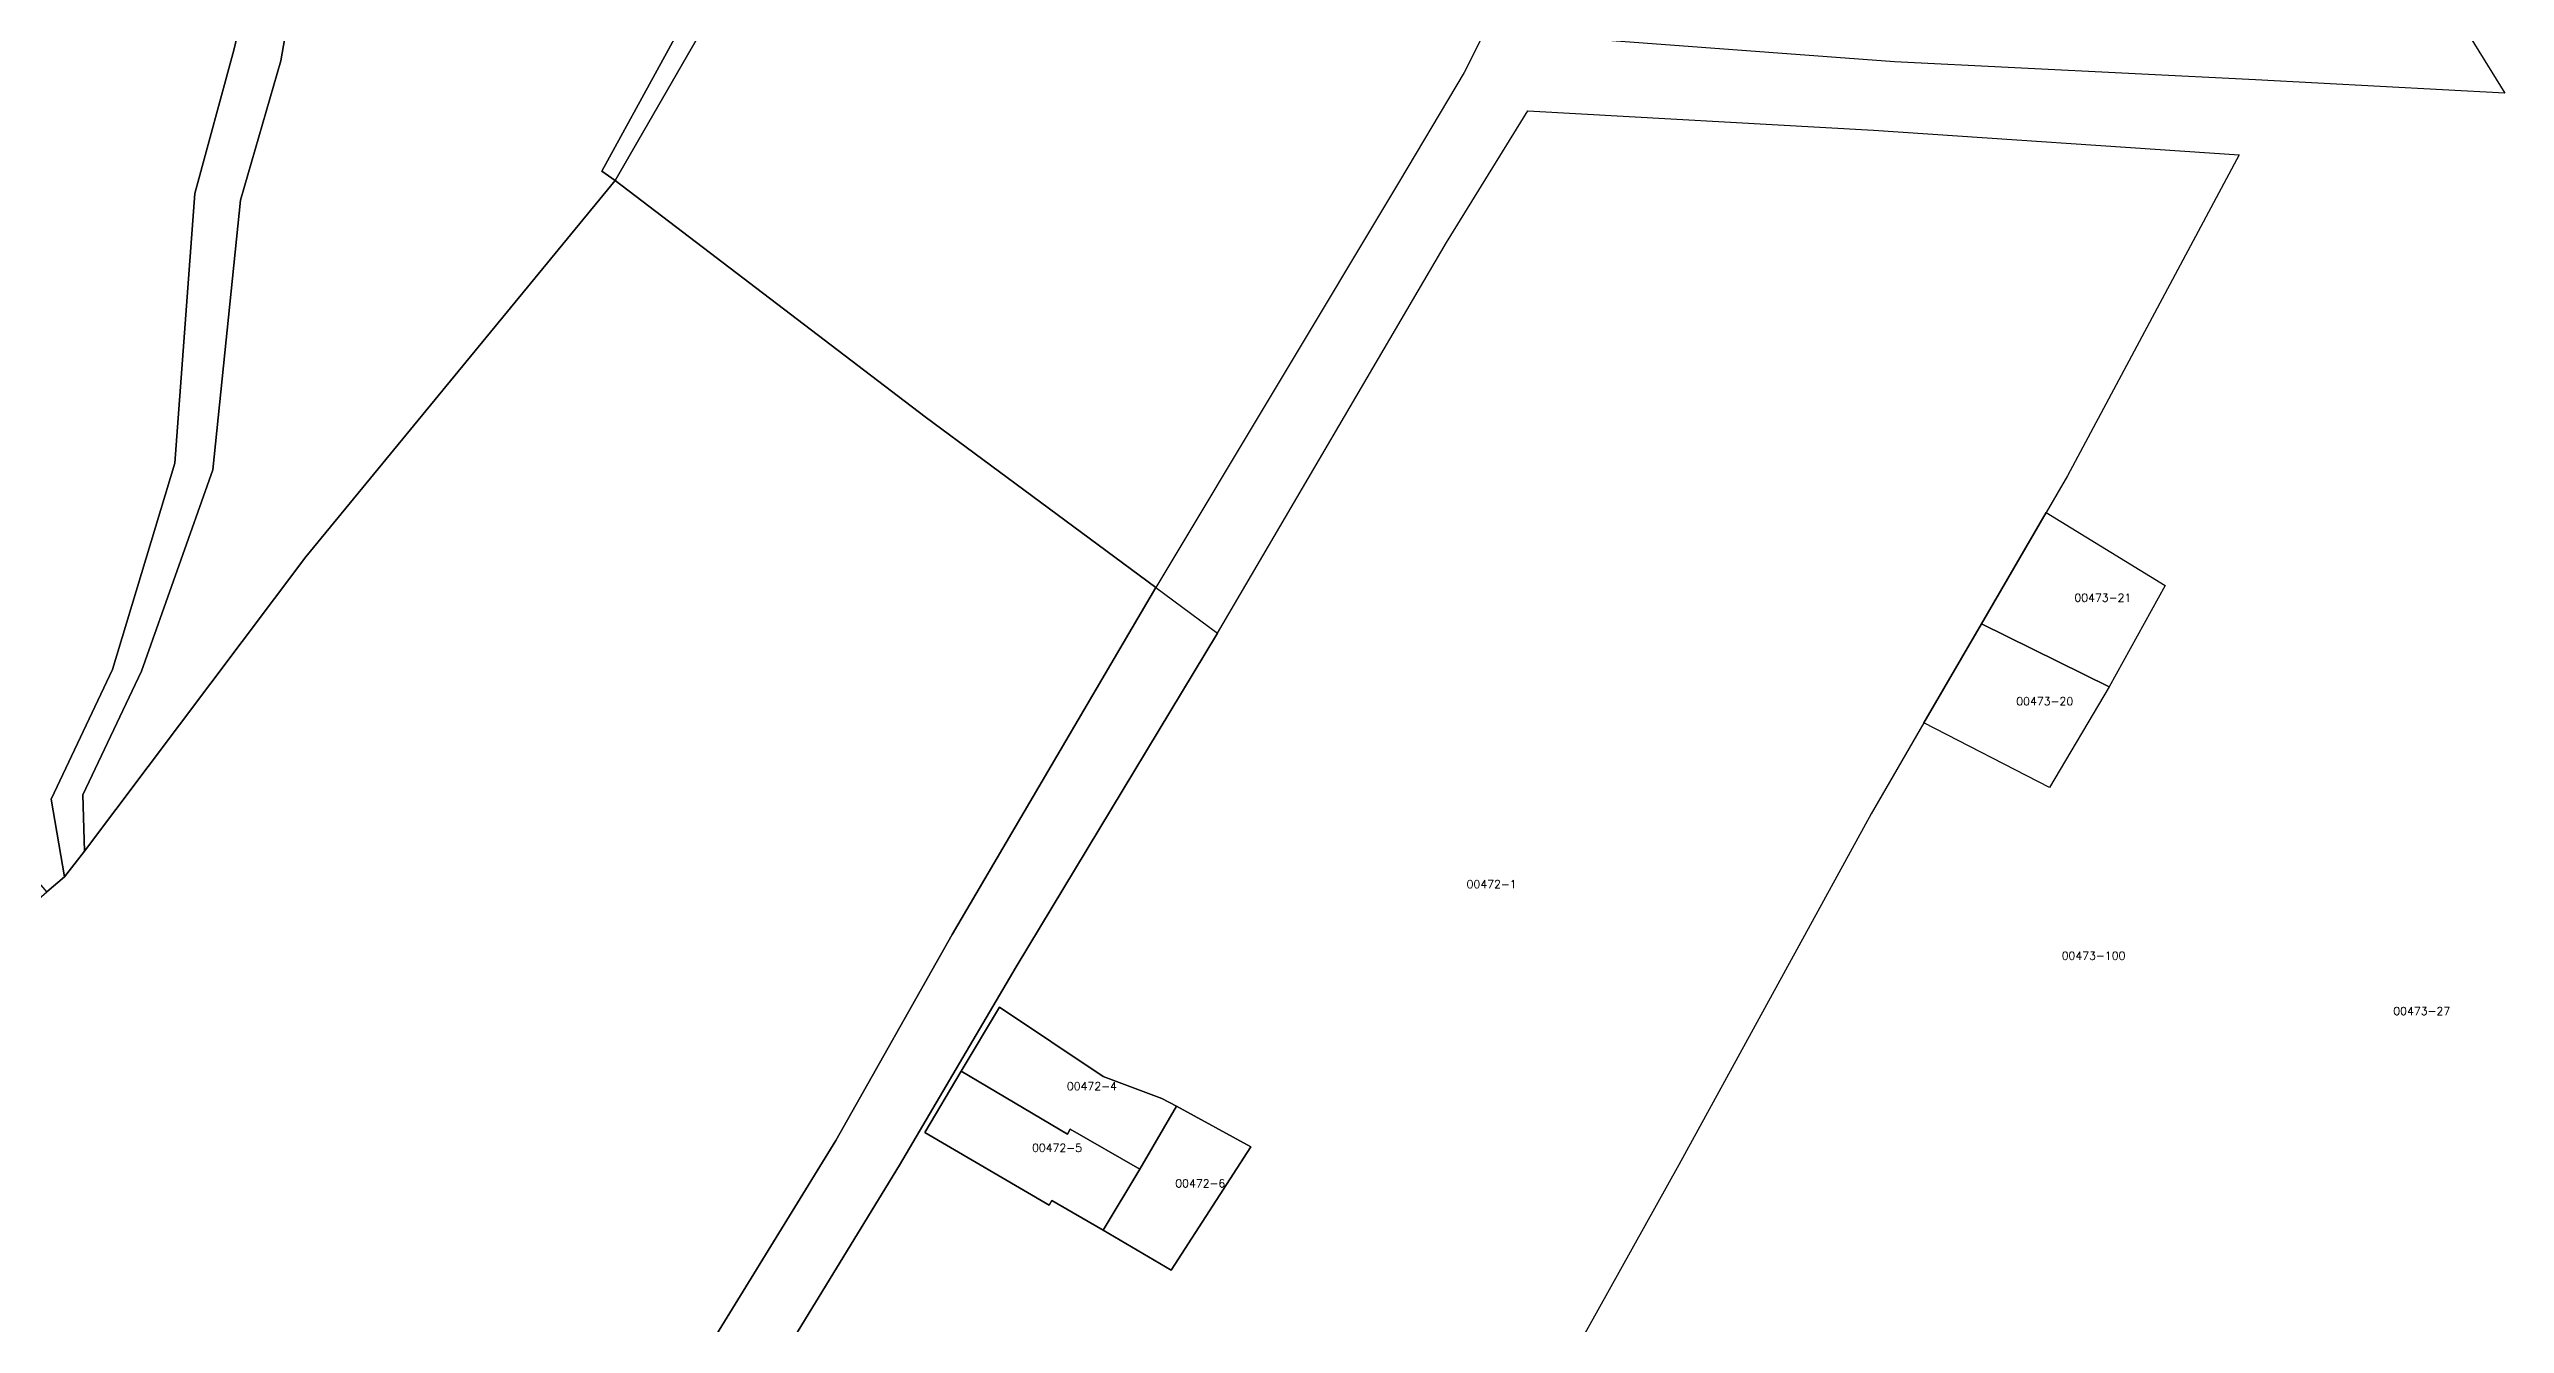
# Model space of a CAD drawing. Header units: metres. Extents: x 7423707 to 7427500, y 4706661 to 4708784.
# Drawn here: x 7425579.9 to 7425886.9, y 4708014.9 to 4708174.2 of the extents above; entities that cross this region are included whole.
import ezdxf

# ---------------------------------------------------------------- set-up
doc = ezdxf.new("R2010")
doc.units = ezdxf.units.M
doc.layers.add('Numrat_Parcelave', color=7, linetype='Continuous')
doc.layers.add('Parcelat_kadastrale2021', color=7, linetype='Continuous')
doc.styles.get("Standard").update_dxf_attribs({"font": 'simplex.shx'})

msp = doc.modelspace()

# ---------------------------------------------------------------- linework, layer by layer
at = {"layer": 'Parcelat_kadastrale2021'}
for points in [[(7425807.05, 4708271.07), (7425756.78, 4708171.28), (7425748.7, 4708157.7), (7425718.23, 4708106.93), (7425689.42, 4708128.28), (7425650.67, 4708157.81), (7425666.11, 4708184.55)], [(7425606.42, 4708188.49), (7425603, 4708174.08), (7425598.13, 4708156.16), (7425595.64, 4708122.48), (7425587.87, 4708096.68), (7425580.2, 4708080.51), (7425581.86, 4708070.77), (7425579.66, 4708068.9), (7425559.88, 4708092.24), (7425538.75, 4708117), (7425506.73, 4708146.42), (7425500.1, 4708150.98), (7425481.96, 4708168.08), (7425467.25, 4708185.38)], [(7425611.81, 4708189.52), (7425608.91, 4708172.74), (7425603.83, 4708155.33), (7425600.41, 4708121.65), (7425591.49, 4708096.47), (7425584.14, 4708081.03), (7425584.34, 4708073.98), (7425581.86, 4708070.77), (7425580.2, 4708080.51), (7425587.87, 4708096.68), (7425595.64, 4708122.48), (7425598.13, 4708156.16), (7425603, 4708174.08), (7425606.42, 4708188.49)], [(7425664.24, 4708186.83), (7425649.01, 4708158.95), (7425650.67, 4708157.81), (7425612.01, 4708110.77), (7425584.34, 4708073.98), (7425584.14, 4708081.03), (7425591.49, 4708096.47), (7425600.41, 4708121.65), (7425603.83, 4708155.33), (7425608.91, 4708172.74), (7425611.81, 4708189.52)], [(7425666.11, 4708184.55), (7425650.67, 4708157.81), (7425649.01, 4708158.95), (7425664.24, 4708186.83)], [(7425559.89, 4707855.87), (7425587.26, 4707896.42), (7425601.89, 4707918.71), (7425627.09, 4707957.67), (7425652.43, 4707995.84), (7425678.27, 4708037.85), (7425692.79, 4708063.59), (7425718.23, 4708106.93), (7425725.97, 4708101.24), (7425700.79, 4708059.54), (7425686.2, 4708034.78), (7425660.44, 4707992.6), (7425649.01, 4707974.84), (7425634.92, 4707953.49), (7425622.06, 4707932.11), (7425605.57, 4707907.04), (7425598.05, 4707895.6), (7425595.11, 4707891.13), (7425567.92, 4707847.92)], [(7425711.67, 4708045.84), (7425698.7, 4708054.51), (7425693.93, 4708046.5), (7425689.36, 4708038.83), (7425704.91, 4708029.78), (7425705.24, 4708030.36), (7425711.67, 4708026.62), (7425720.18, 4708021.66), (7425730.14, 4708037.06), (7425720.83, 4708042.12), (7425718.99, 4708043.11), (7425711.67, 4708045.84)]]:
    msp.add_lwpolyline(points, dxfattribs=at)
for points in [[(7425851.17, 4708221.86), (7425865.66, 4708200.8), (7425877.32, 4708184.15), (7425886.86, 4708168.71), (7425855.68, 4708170.36), (7425810.59, 4708172.61), (7425770.73, 4708175.57), (7425788.83, 4708210.47), (7425816.93, 4708265.17), (7425832.52, 4708241.07), (7425848.53, 4708224.19)], [(7425853.66, 4708161.01), (7425832.18, 4708120.89), (7425829.52, 4708116.3), (7425821.45, 4708102.42), (7425814.24, 4708090.02), (7425807.65, 4708078.68), (7425783.63, 4708034.82), (7425759.12, 4707990.86), (7425741.59, 4707959.11), (7425700.61, 4707975.6), (7425671.44, 4707987.93), (7425668.09, 4707989.35), (7425660.44, 4707992.6), (7425686.2, 4708034.78), (7425700.79, 4708059.54), (7425725.97, 4708101.24), (7425754.57, 4708150.04), (7425764.75, 4708166.52), (7425807.94, 4708164.09)], [(7425510.43, 4707904.15), (7425472.58, 4707935.32), (7425474.85, 4707937.85), (7425501.24, 4707960.17), (7425519.02, 4707976.34), (7425538.47, 4708003.38), (7425554.39, 4708031.63), (7425576.26, 4708066), (7425578, 4708067.49), (7425579.66, 4708068.9), (7425581.86, 4708070.77), (7425584.34, 4708073.98), (7425612.01, 4708110.77), (7425650.67, 4708157.81), (7425689.42, 4708128.28), (7425718.23, 4708106.93), (7425692.79, 4708063.59), (7425678.27, 4708037.85), (7425652.43, 4707995.84), (7425627.09, 4707957.67), (7425601.89, 4707918.71), (7425587.26, 4707896.42), (7425559.89, 4707855.87), (7425545.93, 4707870.05)], [(7425829.52, 4708116.3), (7425844.39, 4708107.18), (7425837.4, 4708094.53), (7425821.45, 4708102.42)], [(7425837.4, 4708094.53), (7425829.96, 4708081.95), (7425814.24, 4708090.02), (7425821.45, 4708102.42)], [(7425698.7, 4708054.51), (7425711.67, 4708045.84), (7425718.99, 4708043.11), (7425720.83, 4708042.12), (7425716.26, 4708034.26), (7425707.54, 4708039.27), (7425707.21, 4708038.64), (7425693.93, 4708046.5)], [(7425704.91, 4708029.78), (7425689.36, 4708038.83), (7425693.93, 4708046.5), (7425707.21, 4708038.64), (7425707.54, 4708039.27), (7425716.26, 4708034.26), (7425711.67, 4708026.62), (7425705.24, 4708030.36)], [(7425720.18, 4708021.66), (7425711.67, 4708026.62), (7425716.26, 4708034.26), (7425720.83, 4708042.12), (7425730.14, 4708037.06)]]:
    msp.add_lwpolyline(points, close=True, dxfattribs=at)

# ---------------------------------------------------------------- texts
at = {"layer": 'Numrat_Parcelave'}
for s, p in [('00473-21', (7425833.05, 4708105.17)), ('00473-20', (7425825.79, 4708092.23)), ('00472-1', (7425757.09, 4708069.37)), ('00473-100', (7425831.46, 4708060.43)), ('00473-27', (7425872.91, 4708053.52)), ('00472-4', (7425707.13, 4708044.13)), ('00472-5', (7425702.77, 4708036.43)), ('00472-6', (7425720.68, 4708031.99))]:
    msp.add_text(s, height=1, dxfattribs=at).set_placement(p)

doc.saveas('drawing.dxf')
